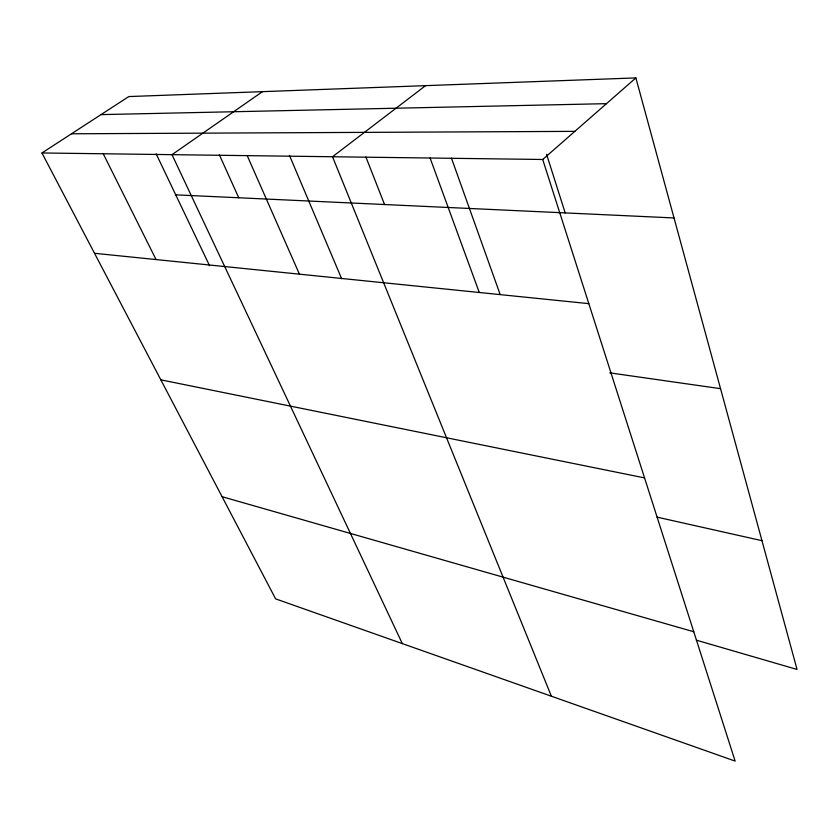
<?xml version="1.0" encoding="UTF-8"?>
<svg xmlns="http://www.w3.org/2000/svg" width="839" height="839" viewBox="0 0 839 839"><rect width="100%" height="100%" fill="white"/><g stroke="black" fill="none" stroke-linecap="round" stroke-linejoin="round"><path stroke-width="1.26" d="M542.718 159.483L735.132 761.088L275.612 598.868L41.95 152.971L542.718 159.483L635.878 77.912L797.05 669.449L696.339 640.167M425.572 85.651L332.527 156.746L551.38 696.223M262.492 91.65L171.995 154.67L402.332 643.607M41.95 152.971L128.807 96.569L635.878 77.912M101.005 114.618L606.471 103.658M71.483 133.789L574.83 131.366M175.729 194.847L674.032 217.951M94.524 253.294L588.821 303.645M609.848 372.862L720.554 388.677M160.836 379.847L644.562 477.905M657.063 517.139L761.969 540.683M222.062 496.678L693.759 631.746M103.239 153.768L156.044 259.555M156.18 153.894L209.582 265.743M219.409 154.932L238.758 197.773M247.222 155.645L299.429 274.164M289.445 155.351L341.651 278.726M365.919 157.029L384.545 204.527M430.082 158.015L479.279 292.486M451.445 158.11L500.107 294.374M546.588 154.324L565.182 212.907"/></g></svg>
